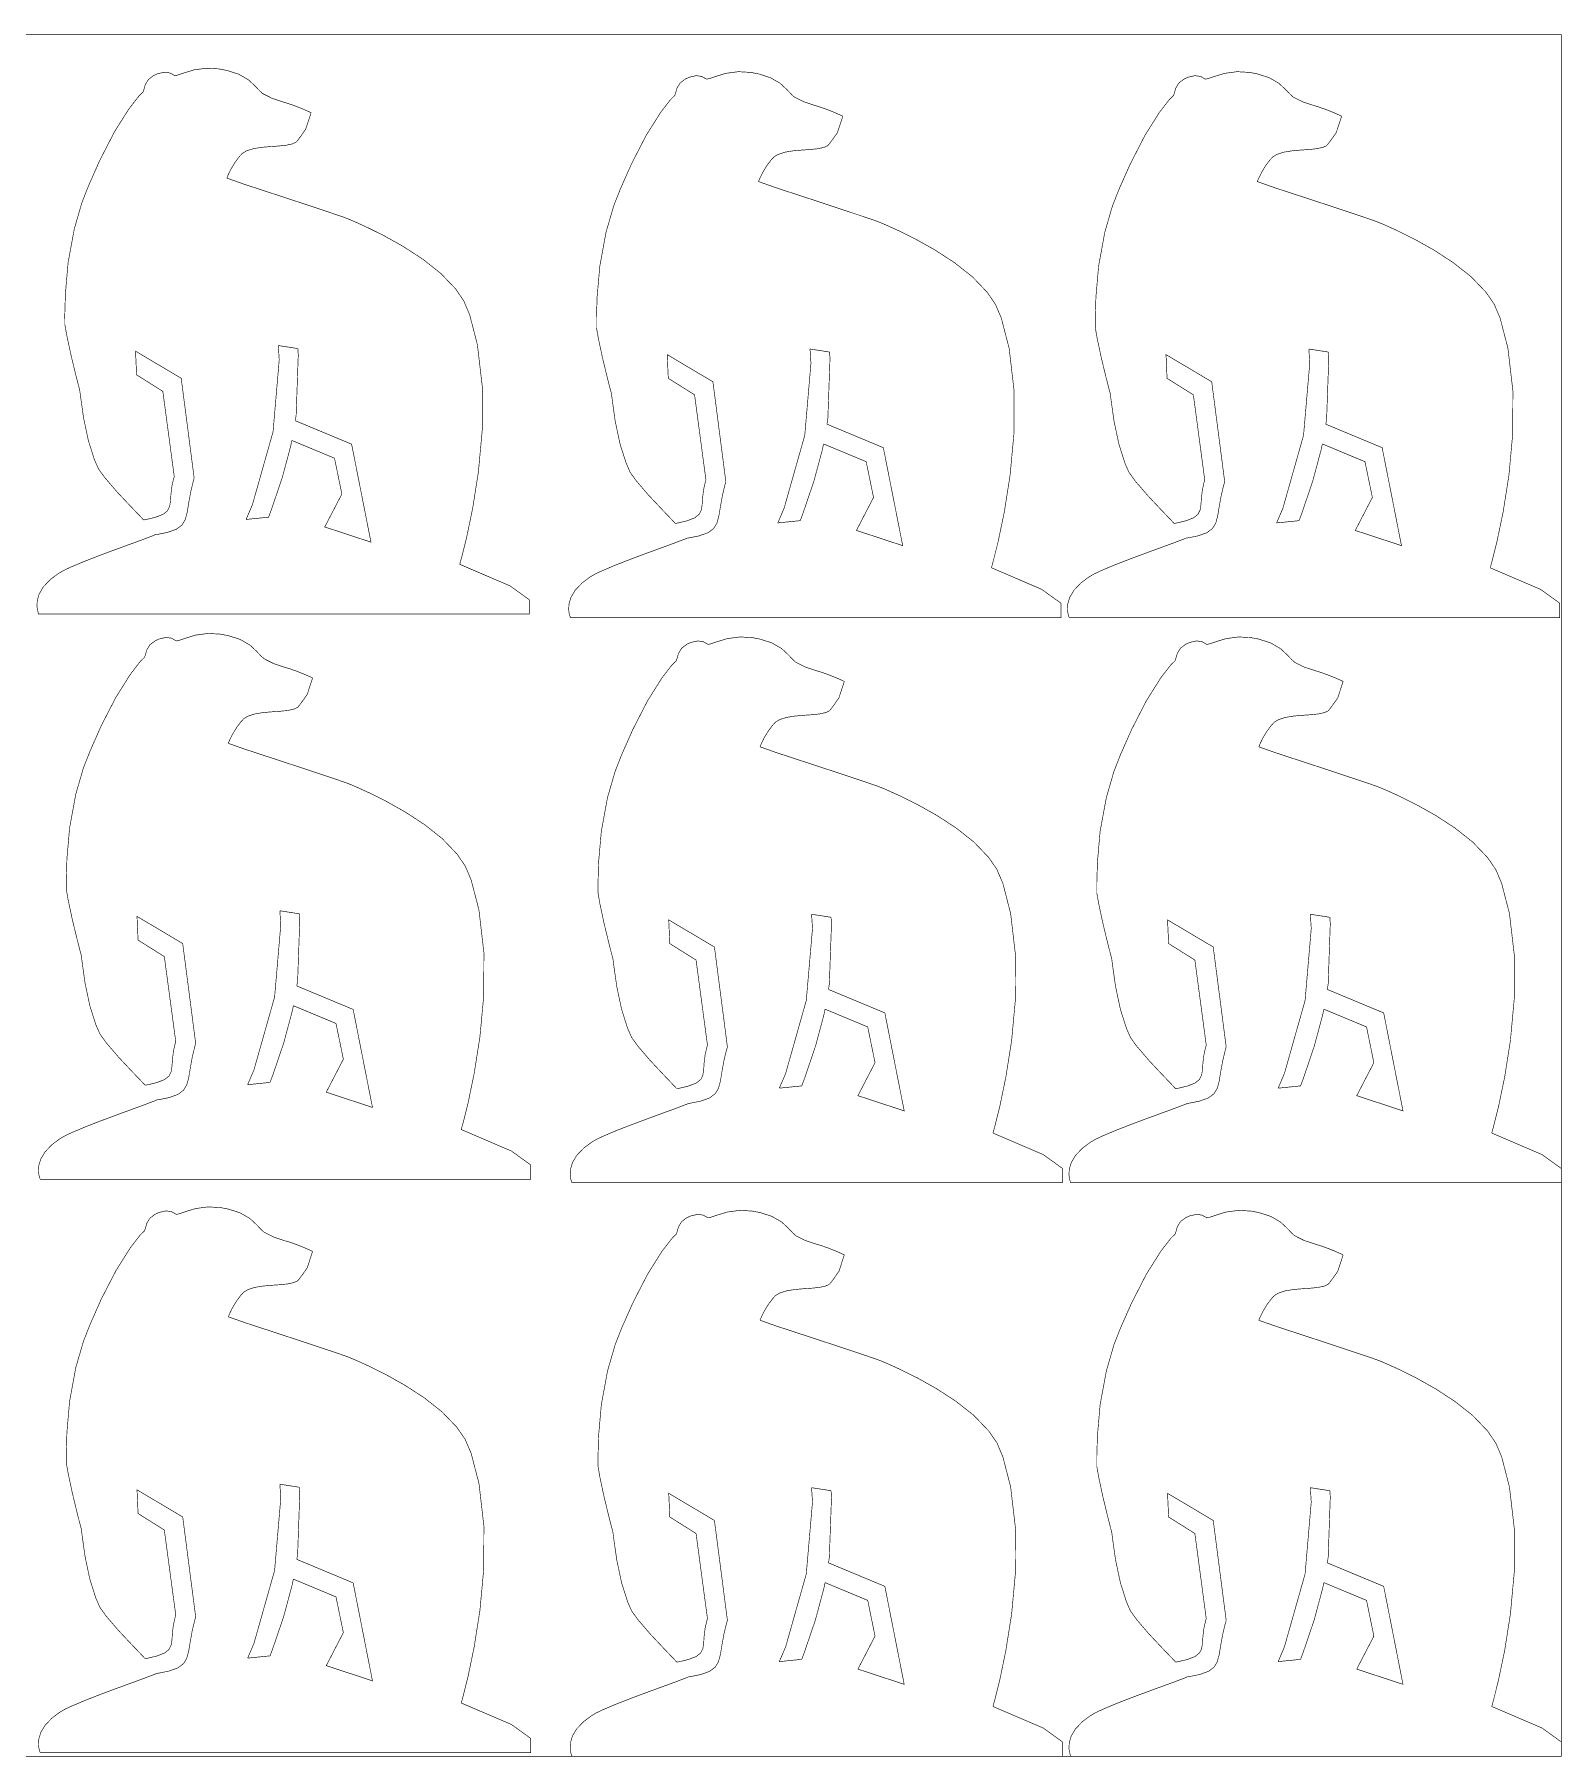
# Model space of a CAD drawing. Extents: x 0.3 to 22.2, y 0.2 to 6.4.
# Drawn here: x 16.7 to 22.19, y 0.25 to 6.44 of the extents above; entities that cross this region are included whole.
import ezdxf

# ---------------------------------------------------------------- set-up
doc = ezdxf.new("R2010")
doc.units = 0
doc.layers.get('0').update_dxf_attribs({"linetype": 'CONTINUOUS'})

msp = doc.modelspace()

# ---------------------------------------------------------------- linework, layer by layer
at = {"color": 5, "const_width": 0.00225}
msp.add_lwpolyline([(0.252442, 6.43881), (22.1917, 6.43881), (22.1917, 0.247071), (0.252442, 0.247071), (0.252442, 6.43881)], close=True, dxfattribs=at)
at = {"color": 6, "const_width": 0.00225}
for points in [[(17.3792, 6.31304), (17.3646, 6.31592), (17.3196, 6.31853), (17.2744, 6.3125), (17.2386, 6.30149), (17.2149, 6.29362), (17.2068, 6.29189)], [(17.1365, 6.29542), (17.1294, 6.29237), (17.1106, 6.2781), (17.099, 6.25939), (17.0943, 6.24257), (17.0911, 6.23286), (17.089, 6.23074)], [(17.2068, 6.29189), (17.2053, 6.29156), (17.1996, 6.29486), (17.1879, 6.30149), (17.1682, 6.30419), (17.1439, 6.29867), (17.1365, 6.29542)], [(17.5164, 6.23167), (17.5104, 6.23703), (17.494, 6.25435), (17.4699, 6.27681), (17.4347, 6.29704), (17.3933, 6.31033), (17.3792, 6.31304)], [(19.0489, 6.28288), (19.0418, 6.27983), (19.0229, 6.26557), (19.0114, 6.24685), (19.0067, 6.23004), (19.0035, 6.22038), (19.0012, 6.21826)], [(19.1192, 6.27935), (19.1175, 6.27903), (19.1119, 6.28239), (19.1003, 6.28896), (19.0804, 6.29167), (19.0563, 6.28614), (19.0489, 6.28288)], [(19.2915, 6.30057), (19.2769, 6.30339), (19.2319, 6.30599), (19.1868, 6.29997), (19.151, 6.28896), (19.1272, 6.28108), (19.1192, 6.27935)], [(19.4286, 6.21918), (19.4228, 6.2245), (19.4064, 6.24186), (19.3822, 6.26432), (19.3469, 6.28456), (19.3057, 6.29785), (19.2915, 6.30057)], [(20.8428, 6.28288), (20.8357, 6.27983), (20.8168, 6.26557), (20.8053, 6.24685), (20.8006, 6.23004), (20.7974, 6.22038), (20.7953, 6.21826)], [(20.9131, 6.27935), (20.9115, 6.27903), (20.9058, 6.28239), (20.8942, 6.28896), (20.8744, 6.29167), (20.8501, 6.28614), (20.8428, 6.28288)], [(21.0856, 6.30057), (21.0708, 6.30339), (21.0258, 6.30599), (20.9807, 6.29997), (20.9449, 6.28896), (20.9211, 6.28108), (20.9131, 6.27935)], [(21.2226, 6.21918), (21.2167, 6.22456), (21.2003, 6.24186), (21.1761, 6.26432), (21.141, 6.28456), (21.0996, 6.29785), (21.0856, 6.30057)], [(17.089, 6.23074), (17.0754, 6.21739), (17.04, 6.17182), (16.9879, 6.08903), (16.935, 5.98606), (16.8954, 5.89675), (16.8835, 5.86649)], [(17.604, 6.19428), (17.596, 6.19667), (17.5554, 6.21007), (17.5211, 6.22732), (17.5164, 6.23167)], [(17.6954, 6.15831), (17.6954, 6.15831), (17.6879, 6.16189), (17.6679, 6.17085), (17.6387, 6.18251), (17.6128, 6.19168), (17.604, 6.19428)], [(19.0012, 6.21826), (18.9876, 6.20492), (18.9524, 6.15929), (18.9003, 6.0765), (18.8474, 5.97353), (18.8078, 5.88422), (18.7958, 5.85394)], [(19.5164, 6.18181), (19.5083, 6.18419), (19.4678, 6.1976), (19.4335, 6.21485), (19.4286, 6.21918)], [(20.7953, 6.21826), (20.7817, 6.20492), (20.7462, 6.15929), (20.6943, 6.0765), (20.6414, 5.97353), (20.6017, 5.88422), (20.5897, 5.85394)], [(21.3103, 6.18181), (21.3024, 6.18419), (21.2617, 6.1976), (21.2274, 6.21485), (21.2226, 6.21918)], [(17.6761, 6.09928), (17.6954, 6.15831)], [(19.6078, 6.14583), (19.6078, 6.14583), (19.6003, 6.14942), (19.5801, 6.15836), (19.5511, 6.17003), (19.525, 6.17919), (19.5164, 6.18181)], [(19.5885, 6.08681), (19.6078, 6.14583)], [(21.4018, 6.14583), (21.4018, 6.14583), (21.3943, 6.14942), (21.3742, 6.15836), (21.345, 6.17003), (21.319, 6.17919), (21.3103, 6.18181)], [(21.3825, 6.08681), (21.4018, 6.14583)], [(17.6432, 6.05453), (17.645, 6.05632), (17.6513, 6.06451), (17.6624, 6.07954), (17.6719, 6.09332), (17.6761, 6.09928), (17.6761, 6.09928)], [(19.5556, 6.04204), (19.5574, 6.04383), (19.5636, 6.05203), (19.5746, 6.06706), (19.5843, 6.08083), (19.5885, 6.08681), (19.5885, 6.08681)], [(21.3494, 6.04204), (21.3513, 6.04383), (21.3576, 6.05203), (21.3686, 6.06706), (21.3782, 6.08083), (21.3825, 6.08681), (21.3825, 6.08681)], [(17.3921, 5.92333), (17.3931, 5.92535), (17.3971, 5.93474), (17.4068, 5.95469), (17.4221, 5.98019), (17.4382, 6.00151), (17.4442, 6.00797)], [(17.4442, 6.00797), (17.4479, 6.01204), (17.4628, 6.02089), (17.4876, 6.02903), (17.5168, 6.03381), (17.5476, 6.03651), (17.5781, 6.03857), (17.6056, 6.04135), (17.6281, 6.04622), (17.6403, 6.05165), (17.6432, 6.05453)], [(19.3565, 5.99544), (19.3603, 5.99951), (19.375, 6.0084), (19.4, 6.01654), (19.429, 6.02126), (19.46, 6.02399), (19.4903, 6.02604), (19.5179, 6.02886), (19.5404, 6.03375), (19.5526, 6.03917), (19.5556, 6.04204)], [(21.1506, 5.99544), (21.1543, 5.99951), (21.169, 6.0084), (21.1939, 6.01654), (21.2231, 6.02126), (21.2539, 6.02399), (21.2843, 6.02604), (21.3118, 6.02886), (21.3343, 6.03375), (21.3465, 6.03917), (21.3494, 6.04204)], [(19.3044, 5.91081), (19.3054, 5.91282), (19.3094, 5.92219), (19.319, 5.94217), (19.3343, 5.96767), (19.3504, 5.98899), (19.3565, 5.99544)], [(21.0983, 5.91081), (21.0993, 5.91282), (21.1033, 5.92219), (21.1131, 5.94217), (21.1283, 5.96767), (21.1444, 5.98899), (21.1506, 5.99544)], [(17.4549, 5.90115), (17.3921, 5.92333)], [(17.8222, 5.77886), (17.8137, 5.78217), (17.766, 5.7985), (17.6672, 5.83149), (17.554, 5.86871), (17.4796, 5.89307), (17.4549, 5.90115)], [(19.3671, 5.88867), (19.3044, 5.91081)], [(19.7346, 5.76639), (19.7261, 5.76969), (19.6783, 5.78603), (19.5794, 5.81896), (19.4662, 5.85622), (19.3918, 5.88058), (19.3671, 5.88867)], [(21.1611, 5.88867), (21.0983, 5.91081)], [(21.5285, 5.76639), (21.52, 5.76969), (21.4722, 5.78603), (21.3735, 5.81896), (21.2603, 5.85622), (21.1858, 5.88058), (21.1611, 5.88867)], [(16.8835, 5.86649), (16.8714, 5.83589), (16.8438, 5.74061), (16.8215, 5.61936), (16.8118, 5.50749), (16.8096, 5.43408), (16.8097, 5.40961)], [(18.7958, 5.85394), (18.7838, 5.82335), (18.7561, 5.72808), (18.7339, 5.60682), (18.724, 5.49496), (18.7219, 5.4216), (18.7219, 5.39714)], [(20.5897, 5.85394), (20.5776, 5.82335), (20.55, 5.72808), (20.5278, 5.60682), (20.5181, 5.49496), (20.5158, 5.4216), (20.516, 5.39714)], [(18.2512, 5.46582), (18.2446, 5.48167), (18.2149, 5.52518), (18.1615, 5.58078), (18.0972, 5.63157), (18.0279, 5.67665), (17.9599, 5.7149), (17.8987, 5.74533), (17.851, 5.76704), (17.8294, 5.7761), (17.8222, 5.77886)], [(20.1636, 5.45329), (20.1568, 5.46913), (20.1272, 5.51264), (20.0739, 5.56825), (20.0094, 5.61908), (19.9403, 5.66411), (19.8721, 5.70236), (19.8111, 5.73286), (19.7632, 5.75456), (19.7418, 5.76361), (19.7346, 5.76639)], [(21.9575, 5.45329), (21.9508, 5.46913), (21.9211, 5.51264), (21.8678, 5.56825), (21.8035, 5.61908), (21.7342, 5.66411), (21.6661, 5.70236), (21.6051, 5.73286), (21.5572, 5.75456), (21.5357, 5.76361), (21.5285, 5.76639)], [(18.23, 4.53413), (18.23, 4.53413), (18.2371, 4.55963), (18.2546, 4.62983), (18.2765, 4.73535), (18.2972, 4.86686), (18.3108, 5.01503), (18.3115, 5.17046), (18.2936, 5.32389), (18.2657, 5.43197), (18.2512, 5.46582)], [(20.1424, 4.5216), (20.1424, 4.5216), (20.1493, 4.5471), (20.1668, 4.61729), (20.1887, 4.72282), (20.2094, 4.85433), (20.2231, 5.0025), (20.2239, 5.15793), (20.206, 5.31136), (20.1779, 5.41943), (20.1636, 5.45329)], [(21.9363, 4.5216), (21.9363, 4.5216), (21.9433, 4.5471), (21.9608, 4.61729), (21.9828, 4.72282), (22.0035, 4.85433), (22.0171, 5.0025), (22.0178, 5.15793), (21.9999, 5.31136), (21.9719, 5.41943), (21.9575, 5.45329)], [(16.8097, 5.40961), (16.8097, 5.39725), (16.8163, 5.35997), (16.8314, 5.2889), (16.8483, 5.21847), (16.8581, 5.18033), (16.8607, 5.17063)], [(18.7219, 5.39714), (18.7219, 5.38476), (18.7285, 5.3475), (18.7436, 5.27642), (18.7607, 5.20594), (18.7704, 5.16786), (18.7731, 5.1581)], [(20.516, 5.39714), (20.516, 5.38476), (20.5225, 5.3475), (20.5376, 5.27642), (20.5547, 5.20594), (20.5644, 5.16786), (20.5669, 5.1581)], [(17.2033, 4.84956), (17.1622, 5.15625), (17.0678, 5.21556), (17.064, 5.30078), (17.2283, 5.20324), (17.275, 4.84358)], [(19.1156, 4.83703), (19.0746, 5.14378), (18.9801, 5.20307), (18.9763, 5.28831), (19.1406, 5.19069), (19.1872, 4.83106)], [(20.9096, 4.83703), (20.8686, 5.14378), (20.774, 5.20307), (20.7703, 5.28831), (20.9346, 5.19069), (20.9813, 4.83106)], [(16.8607, 5.17063), (16.8632, 5.16092), (16.8678, 5.12711), (16.8772, 5.06028), (16.8946, 4.97825), (16.9161, 4.91069), (16.9256, 4.88917)], [(18.7731, 5.1581), (18.7756, 5.14839), (18.78, 5.11458), (18.7894, 5.04775), (18.8069, 4.96576), (18.8285, 4.89822), (18.8379, 4.87668)], [(20.5669, 5.1581), (20.5696, 5.14839), (20.574, 5.11458), (20.5835, 5.04775), (20.601, 4.96576), (20.6224, 4.89822), (20.6318, 4.87668)], [(16.9256, 4.88917), (16.9306, 4.87765), (16.9532, 4.84636), (16.9971, 4.79503), (17.0472, 4.74186), (17.0818, 4.70583), (17.0931, 4.69358)], [(17.0931, 4.69358), (17.1036, 4.69553), (17.1354, 4.70313), (17.1629, 4.71382), (17.1789, 4.72661), (17.1867, 4.74224), (17.1897, 4.76156), (17.1913, 4.78532), (17.1947, 4.8144), (17.2006, 4.84099), (17.2033, 4.84956)], [(17.275, 4.84358), (17.2713, 4.83138), (17.2624, 4.79394), (17.2551, 4.75336), (17.2497, 4.72076), (17.2429, 4.6951), (17.231, 4.67529), (17.2108, 4.66026), (17.1789, 4.64893), (17.1437, 4.64182), (17.1319, 4.64014)], [(18.8379, 4.87668), (18.8429, 4.86518), (18.8654, 4.83388), (18.9094, 4.78256), (18.9596, 4.72939), (18.994, 4.69331), (19.0054, 4.68104)], [(19.0054, 4.68104), (19.016, 4.683), (19.0476, 4.6906), (19.0751, 4.70128), (19.0912, 4.71408), (19.099, 4.72971), (19.1019, 4.74903), (19.1035, 4.77279), (19.1069, 4.80186), (19.1129, 4.82844), (19.1156, 4.83703)], [(19.1872, 4.83106), (19.1836, 4.81885), (19.1747, 4.78142), (19.1675, 4.74083), (19.1621, 4.70822), (19.1551, 4.68257), (19.1433, 4.66282), (19.1231, 4.64779), (19.0912, 4.63644), (19.056, 4.62935), (19.0442, 4.62765)], [(20.6318, 4.87668), (20.6369, 4.86518), (20.6594, 4.83388), (20.7035, 4.78256), (20.7535, 4.72939), (20.7881, 4.69331), (20.7993, 4.68104)], [(20.7993, 4.68104), (20.81, 4.683), (20.8417, 4.6906), (20.8692, 4.70128), (20.8851, 4.71408), (20.8929, 4.72971), (20.896, 4.74903), (20.8975, 4.77279), (20.901, 4.80186), (20.9068, 4.82844), (20.9096, 4.83703)], [(20.9813, 4.83106), (20.9776, 4.81885), (20.9688, 4.78142), (20.9614, 4.74083), (20.9561, 4.70822), (20.9492, 4.68257), (20.9372, 4.66282), (20.9171, 4.64779), (20.8851, 4.63644), (20.85, 4.62935), (20.8382, 4.62765)], [(17.1319, 4.64014), (17.1314, 4.63872), (17.1197, 4.63439), (17.0882, 4.6224), (17.0426, 4.60574), (16.9886, 4.58599), (16.9315, 4.56467), (16.8768, 4.54335), (16.8301, 4.5236), (16.8046, 4.51161), (16.7967, 4.50689)], [(19.0442, 4.62765), (19.0438, 4.62625), (19.0319, 4.6219), (19.0004, 4.60986), (18.9549, 4.59321), (18.9008, 4.57346), (18.8438, 4.55214), (18.7892, 4.53082), (18.7424, 4.51107), (18.7169, 4.49908), (18.7089, 4.49436)], [(20.8382, 4.62765), (20.8378, 4.62625), (20.826, 4.6219), (20.7944, 4.60986), (20.7489, 4.59321), (20.6949, 4.57346), (20.6378, 4.55214), (20.5831, 4.53082), (20.5364, 4.51107), (20.511, 4.49908), (20.5029, 4.49436)], [(16.716, 4.35508), (18.48, 4.35508), (18.48, 4.40674), (18.4111, 4.45649), (18.23, 4.53413)], [(18.6283, 4.34261), (20.3924, 4.34261), (20.3924, 4.39421), (20.3233, 4.44401), (20.1424, 4.5216)], [(20.4224, 4.34261), (22.1863, 4.34261), (22.1863, 4.39421), (22.1174, 4.44401), (21.9363, 4.5216)], [(16.7967, 4.50689), (16.7865, 4.50103), (16.7582, 4.47999), (16.7326, 4.45324), (16.7176, 4.42768), (16.7107, 4.4044), (16.7094, 4.38444), (16.7115, 4.36887), (16.7144, 4.35872), (16.716, 4.35508), (16.716, 4.35508)], [(18.7089, 4.49436), (18.6989, 4.4885), (18.6706, 4.46744), (18.645, 4.44069), (18.63, 4.41515), (18.6231, 4.39187), (18.6218, 4.3719), (18.6238, 4.35633), (18.6268, 4.34625), (18.6283, 4.34261), (18.6283, 4.34261)], [(20.5029, 4.49436), (20.4928, 4.4885), (20.4644, 4.46744), (20.439, 4.44069), (20.4239, 4.41515), (20.4169, 4.39187), (20.4157, 4.3719), (20.4178, 4.35633), (20.4207, 4.34625), (20.4224, 4.34261), (20.4224, 4.34261)], [(17.3847, 4.28006), (17.37, 4.28288), (17.325, 4.28549), (17.2799, 4.27946), (17.244, 4.26844), (17.2203, 4.26058), (17.2122, 4.25885)], [(17.5218, 4.19862), (17.5158, 4.204), (17.4994, 4.22131), (17.4753, 4.24376), (17.4401, 4.26406), (17.3987, 4.27735), (17.3847, 4.28006)], [(19.2971, 4.26753), (19.2824, 4.27035), (19.2374, 4.27294), (19.1922, 4.26693), (19.1564, 4.25592), (19.1326, 4.24804), (19.1246, 4.24631)], [(21.091, 4.26753), (21.0764, 4.27035), (21.0313, 4.27294), (20.9861, 4.26693), (20.9503, 4.25592), (20.9265, 4.24804), (20.9185, 4.24631)], [(17.1419, 4.26237), (17.1349, 4.25933), (17.116, 4.24507), (17.1044, 4.22635), (17.0999, 4.20953), (17.0965, 4.19987), (17.0944, 4.19775)], [(17.2122, 4.25885), (17.2107, 4.25851), (17.205, 4.26188), (17.1933, 4.26844), (17.1736, 4.27115), (17.1493, 4.26563), (17.1419, 4.26237)], [(19.0543, 4.24983), (19.0472, 4.24681), (19.0283, 4.23258), (19.0168, 4.21386), (19.0121, 4.19706), (19.0089, 4.18733), (19.0067, 4.18522)], [(19.1246, 4.24631), (19.1231, 4.24599), (19.1174, 4.24935), (19.1057, 4.25592), (19.0858, 4.25863), (19.0617, 4.2531), (19.0543, 4.24983)], [(19.434, 4.18614), (19.4282, 4.19151), (19.4118, 4.20882), (19.3876, 4.23128), (19.3525, 4.25151), (19.3111, 4.26481), (19.2971, 4.26753)], [(20.8482, 4.24983), (20.8412, 4.24681), (20.8224, 4.23258), (20.8108, 4.21386), (20.8061, 4.19706), (20.8028, 4.18739), (20.8007, 4.18522)], [(20.9185, 4.24631), (20.9169, 4.24599), (20.9112, 4.24935), (20.8996, 4.25592), (20.8799, 4.25863), (20.8557, 4.2531), (20.8482, 4.24983)], [(21.2281, 4.18614), (21.2221, 4.19151), (21.2057, 4.20882), (21.1815, 4.23128), (21.1464, 4.25151), (21.105, 4.26481), (21.091, 4.26753)], [(17.0944, 4.19775), (17.0808, 4.1844), (17.0456, 4.13878), (16.9935, 4.05599), (16.9404, 3.95301), (16.901, 3.86372), (16.889, 3.83344)], [(17.6094, 4.16124), (17.6014, 4.16363), (17.5608, 4.17703), (17.5265, 4.19433), (17.5218, 4.19862)], [(17.7008, 4.12528), (17.7008, 4.12528), (17.6935, 4.12885), (17.6733, 4.13781), (17.6442, 4.14953), (17.6182, 4.15864), (17.6094, 4.16124)], [(19.0067, 4.18522), (18.9932, 4.17188), (18.9578, 4.12631), (18.9057, 4.04351), (18.8528, 3.94054), (18.8132, 3.85124), (18.8012, 3.82096)], [(19.5218, 4.14876), (19.5138, 4.15115), (19.4732, 4.16456), (19.4389, 4.18181), (19.434, 4.18614)], [(20.8007, 4.18522), (20.7871, 4.17188), (20.7518, 4.12631), (20.6997, 4.04351), (20.6468, 3.94054), (20.6072, 3.85124), (20.5953, 3.82096)], [(21.3157, 4.14876), (21.3078, 4.15115), (21.2671, 4.16456), (21.2328, 4.18181), (21.2281, 4.18614)], [(17.6815, 4.06625), (17.7008, 4.12528)], [(19.6132, 4.11279), (19.6132, 4.11279), (19.6057, 4.11638), (19.5857, 4.12532), (19.5565, 4.13699), (19.5306, 4.14615), (19.5218, 4.14876)], [(19.5939, 4.05376), (19.6132, 4.11279)], [(21.4072, 4.11279), (21.4072, 4.11279), (21.3997, 4.11638), (21.3796, 4.12532), (21.3504, 4.13699), (21.3244, 4.14615), (21.3157, 4.14876)], [(21.3879, 4.05376), (21.4072, 4.11279)], [(17.6487, 4.02154), (17.6504, 4.02333), (17.6568, 4.03153), (17.6678, 4.04656), (17.6774, 4.06028), (17.6815, 4.06625), (17.6815, 4.06625)], [(19.561, 4.009), (19.5628, 4.01079), (19.5692, 4.01899), (19.5801, 4.03401), (19.5897, 4.04779), (19.5939, 4.05376), (19.5939, 4.05376)], [(21.355, 4.009), (21.3567, 4.01079), (21.3631, 4.01899), (21.374, 4.03401), (21.3838, 4.04779), (21.3879, 4.05376), (21.3879, 4.05376)], [(17.3975, 3.89031), (17.3986, 3.89231), (17.4025, 3.90169), (17.4122, 3.92165), (17.4275, 3.94715), (17.4436, 3.96847), (17.4497, 3.97493)], [(17.4497, 3.97493), (17.4533, 3.979), (17.4682, 3.98785), (17.4931, 3.99599), (17.5222, 4.00076), (17.5531, 4.00347), (17.5835, 4.00553), (17.6111, 4.00836), (17.6336, 4.01324), (17.6457, 4.01867), (17.6487, 4.02154)], [(19.3619, 3.9624), (19.3657, 3.96647), (19.3804, 3.97537), (19.4054, 3.98351), (19.4346, 3.98822), (19.4654, 3.99094), (19.4958, 3.993), (19.5233, 3.99582), (19.5458, 4.00071), (19.5581, 4.00613), (19.561, 4.009)], [(21.156, 3.9624), (21.1597, 3.96647), (21.1744, 3.97537), (21.1994, 3.98351), (21.2285, 3.98822), (21.2593, 3.99094), (21.2897, 3.993), (21.3174, 3.99582), (21.3399, 4.00071), (21.3519, 4.00613), (21.355, 4.009)], [(19.3099, 3.87782), (19.3108, 3.87983), (19.3149, 3.88921), (19.3244, 3.90918), (19.3399, 3.93463), (19.356, 3.95594), (19.3619, 3.9624)], [(21.1037, 3.87782), (21.1049, 3.87983), (21.1087, 3.88921), (21.1185, 3.90918), (21.1338, 3.93463), (21.1499, 3.95594), (21.156, 3.9624)], [(17.4603, 3.86811), (17.3975, 3.89031)], [(17.8278, 3.74588), (17.8192, 3.74918), (17.7714, 3.76551), (17.6726, 3.79844), (17.5594, 3.83572), (17.485, 3.86003), (17.4603, 3.86811)], [(19.3725, 3.85563), (19.3099, 3.87782)], [(19.7401, 3.73335), (19.7315, 3.73665), (19.6837, 3.75299), (19.5849, 3.78592), (19.4717, 3.82319), (19.3974, 3.84754), (19.3725, 3.85563)], [(21.1665, 3.85563), (21.1037, 3.87782)], [(21.534, 3.73335), (21.5256, 3.73665), (21.4776, 3.75299), (21.3789, 3.78592), (21.2657, 3.82319), (21.1913, 3.84754), (21.1665, 3.85563)], [(16.889, 3.83344), (16.8769, 3.80285), (16.8492, 3.70757), (16.8269, 3.58632), (16.8172, 3.47444), (16.8151, 3.4011), (16.8151, 3.37663)], [(18.8012, 3.82096), (18.7892, 3.79036), (18.7615, 3.6951), (18.7393, 3.57383), (18.7294, 3.46192), (18.7274, 3.38857), (18.7275, 3.3641)], [(20.5953, 3.82096), (20.5832, 3.79036), (20.5556, 3.6951), (20.5332, 3.57383), (20.5235, 3.46192), (20.5214, 3.38857), (20.5214, 3.3641)], [(18.2567, 3.43278), (18.25, 3.44862), (18.2203, 3.49214), (18.1669, 3.54775), (18.1026, 3.59858), (18.0335, 3.64361), (17.9653, 3.68186), (17.9043, 3.71235), (17.8564, 3.73406), (17.835, 3.74311), (17.8278, 3.74588)], [(20.169, 3.42031), (20.1624, 3.43614), (20.1326, 3.47965), (20.0793, 3.53526), (20.015, 3.58604), (19.9457, 3.63113), (19.8776, 3.66938), (19.8165, 3.69982), (19.7687, 3.72151), (19.7472, 3.73058), (19.7401, 3.73335)], [(21.9631, 3.42031), (21.9562, 3.43614), (21.9265, 3.47965), (21.8732, 3.53526), (21.8089, 3.58604), (21.7397, 3.63113), (21.6715, 3.66938), (21.6106, 3.69982), (21.5626, 3.72151), (21.5412, 3.73058), (21.534, 3.73335)], [(18.2354, 2.50108), (18.2354, 2.50108), (18.2425, 2.52658), (18.26, 2.59679), (18.2819, 2.70231), (18.3026, 2.83382), (18.3163, 2.98199), (18.3169, 3.13743), (18.2992, 3.29085), (18.2711, 3.39893), (18.2567, 3.43278)], [(20.1478, 2.48856), (20.1478, 2.48856), (20.1549, 2.51406), (20.1724, 2.58425), (20.1942, 2.68978), (20.215, 2.82129), (20.2286, 2.96946), (20.2293, 3.12494), (20.2114, 3.27832), (20.1835, 3.38644), (20.169, 3.42031)], [(21.9417, 2.48856), (21.9417, 2.48856), (21.9488, 2.51406), (21.9662, 2.58425), (21.9882, 2.68978), (22.0089, 2.82129), (22.0225, 2.96946), (22.0233, 3.12494), (22.0054, 3.27832), (21.9774, 3.38644), (21.9631, 3.42031)], [(16.8151, 3.37663), (16.8151, 3.36426), (16.8217, 3.32699), (16.8368, 3.25592), (16.8539, 3.18544), (16.8636, 3.14735), (16.8661, 3.13758)], [(18.7275, 3.3641), (18.7275, 3.35172), (18.7339, 3.31446), (18.749, 3.24337), (18.7661, 3.1729), (18.7758, 3.13482), (18.7785, 3.12506)], [(20.5214, 3.3641), (20.5214, 3.35172), (20.5279, 3.31446), (20.5431, 3.24337), (20.5601, 3.1729), (20.5699, 3.13482), (20.5724, 3.12506)], [(17.2088, 2.81651), (17.1676, 3.12321), (17.0732, 3.18257), (17.0694, 3.26779), (17.2337, 3.17019), (17.2804, 2.81054)], [(19.1211, 2.80404), (19.08, 3.11074), (18.9856, 3.17003), (18.9817, 3.25526), (19.1461, 3.15771), (19.1928, 2.79801)], [(20.915, 2.80404), (20.874, 3.11074), (20.7796, 3.17003), (20.7757, 3.25526), (20.94, 3.15771), (20.9867, 2.79801)], [(16.8661, 3.13758), (16.8688, 3.12788), (16.8732, 3.09407), (16.8826, 3.02724), (16.9, 2.94521), (16.9215, 2.87771), (16.9311, 2.85618)], [(18.7785, 3.12506), (18.781, 3.11535), (18.7854, 3.08154), (18.795, 3.01471), (18.8124, 2.93272), (18.8339, 2.86518), (18.8433, 2.84364)], [(20.5724, 3.12506), (20.575, 3.11535), (20.5794, 3.08154), (20.5889, 3.01471), (20.6064, 2.93272), (20.6279, 2.86518), (20.6374, 2.84364)], [(16.9311, 2.85618), (16.9361, 2.84467), (16.9586, 2.81338), (17.0026, 2.76199), (17.0526, 2.70882), (17.0872, 2.67279), (17.0985, 2.66054)], [(17.0985, 2.66054), (17.1092, 2.66249), (17.1408, 2.67008), (17.1683, 2.68078), (17.1843, 2.69358), (17.1921, 2.70921), (17.1951, 2.72851), (17.1967, 2.75228), (17.2001, 2.78136), (17.206, 2.80794), (17.2088, 2.81651)], [(17.2804, 2.81054), (17.2768, 2.79833), (17.2679, 2.7609), (17.2606, 2.72032), (17.2553, 2.68772), (17.2483, 2.66206), (17.2364, 2.64231), (17.2162, 2.62728), (17.1843, 2.61594), (17.1492, 2.60883), (17.1374, 2.60715)], [(18.8433, 2.84364), (18.8483, 2.83214), (18.871, 2.80083), (18.915, 2.74951), (18.965, 2.69635), (18.9994, 2.66032), (19.0108, 2.64806)], [(19.0108, 2.64806), (19.0214, 2.65001), (19.0531, 2.65761), (19.0806, 2.66829), (19.0967, 2.6811), (19.1044, 2.69672), (19.1074, 2.71604), (19.1089, 2.73981), (19.1124, 2.76887), (19.1183, 2.79546), (19.1211, 2.80404)], [(19.1928, 2.79801), (19.189, 2.78581), (19.1801, 2.74837), (19.1729, 2.70779), (19.1675, 2.67524), (19.1607, 2.64958), (19.1487, 2.62978), (19.1286, 2.61475), (19.0967, 2.6034), (19.0615, 2.59631), (19.0496, 2.59463)], [(20.6374, 2.84364), (20.6424, 2.83214), (20.6649, 2.80083), (20.7089, 2.74951), (20.7589, 2.69635), (20.7935, 2.66032), (20.8049, 2.64806)], [(20.8049, 2.64806), (20.8154, 2.65001), (20.8471, 2.65761), (20.8746, 2.66829), (20.8906, 2.6811), (20.8983, 2.69672), (20.9014, 2.71604), (20.9029, 2.73981), (20.9064, 2.76887), (20.9122, 2.79546), (20.915, 2.80404)], [(20.9867, 2.79801), (20.9831, 2.78581), (20.9742, 2.74837), (20.9668, 2.70779), (20.9615, 2.67524), (20.9546, 2.64958), (20.9428, 2.62978), (20.9225, 2.61475), (20.8907, 2.6034), (20.8554, 2.59631), (20.8436, 2.59463)], [(17.1374, 2.60715), (17.1369, 2.60574), (17.1251, 2.6014), (17.0936, 2.58936), (17.0481, 2.57269), (16.994, 2.55296), (16.9369, 2.53162), (16.8824, 2.51031), (16.8356, 2.49056), (16.8101, 2.47857), (16.8021, 2.47385)], [(19.0496, 2.59463), (19.0492, 2.59321), (19.0375, 2.58886), (19.006, 2.57682), (18.9604, 2.56017), (18.9064, 2.54042), (18.8493, 2.5191), (18.7946, 2.49783), (18.7478, 2.47803), (18.7224, 2.4661), (18.7143, 2.46137)], [(20.8436, 2.59463), (20.8432, 2.59321), (20.8314, 2.58886), (20.7999, 2.57682), (20.7543, 2.56017), (20.7003, 2.54042), (20.6432, 2.5191), (20.5886, 2.49783), (20.5418, 2.47803), (20.5164, 2.4661), (20.5083, 2.46137)], [(16.7215, 2.32206), (18.4854, 2.32206), (18.4854, 2.37369), (18.4165, 2.4235), (18.2354, 2.50108)], [(18.6339, 2.30957), (20.3978, 2.30957), (20.3978, 2.36122), (20.3289, 2.41097), (20.1478, 2.48856)], [(20.4278, 2.30957), (22.1917, 2.30957), (22.1917, 2.36122), (22.1228, 2.41097), (21.9417, 2.48856)], [(16.8021, 2.47385), (16.7919, 2.46799), (16.7636, 2.44694), (16.7381, 2.42019), (16.7231, 2.39464), (16.7161, 2.37136), (16.7149, 2.3514), (16.7169, 2.33583), (16.72, 2.32568), (16.7215, 2.32206), (16.7215, 2.32206)], [(18.7143, 2.46137), (18.7043, 2.45551), (18.676, 2.43446), (18.6504, 2.40771), (18.6354, 2.38217), (18.6285, 2.35889), (18.6272, 2.33892), (18.6293, 2.32335), (18.6322, 2.31321), (18.6339, 2.30957), (18.6339, 2.30957)], [(20.5083, 2.46137), (20.4983, 2.45551), (20.47, 2.43446), (20.4444, 2.40771), (20.4293, 2.38217), (20.4224, 2.35889), (20.4211, 2.33892), (20.4232, 2.32335), (20.4262, 2.31321), (20.4278, 2.30957), (20.4278, 2.30957)], [(17.1419, 2.19988), (17.1349, 2.19683), (17.116, 2.18257), (17.1044, 2.16385), (17.0999, 2.14703), (17.0965, 2.13738), (17.0944, 2.13525)], [(17.2122, 2.19635), (17.2107, 2.19601), (17.205, 2.19937), (17.1933, 2.20594), (17.1736, 2.20865), (17.1493, 2.20313), (17.1419, 2.19988)], [(17.3847, 2.21756), (17.37, 2.22038), (17.325, 2.22299), (17.2799, 2.21696), (17.244, 2.20594), (17.2203, 2.19808), (17.2122, 2.19635)], [(17.5218, 2.13612), (17.5158, 2.1415), (17.4994, 2.15881), (17.4753, 2.18126), (17.4401, 2.20156), (17.3987, 2.21485), (17.3847, 2.21756)], [(19.0543, 2.18733), (19.0472, 2.18431), (19.0283, 2.17008), (19.0168, 2.15136), (19.0121, 2.13456), (19.0089, 2.12483), (19.0067, 2.12272)], [(19.1246, 2.18381), (19.1231, 2.18349), (19.1174, 2.18685), (19.1057, 2.19342), (19.0858, 2.19613), (19.0617, 2.1906), (19.0543, 2.18733)], [(19.2971, 2.20503), (19.2824, 2.20785), (19.2374, 2.21044), (19.1922, 2.20443), (19.1564, 2.19342), (19.1326, 2.18554), (19.1246, 2.18381)], [(19.434, 2.12364), (19.4282, 2.12901), (19.4118, 2.14632), (19.3876, 2.16878), (19.3525, 2.18901), (19.3111, 2.20231), (19.2971, 2.20503)], [(20.8482, 2.18733), (20.8412, 2.18431), (20.8224, 2.17008), (20.8108, 2.15136), (20.8061, 2.13456), (20.8028, 2.12489), (20.8007, 2.12272)], [(20.9185, 2.18381), (20.9169, 2.18349), (20.9112, 2.18685), (20.8996, 2.19342), (20.8799, 2.19613), (20.8557, 2.1906), (20.8482, 2.18733)], [(21.091, 2.20503), (21.0764, 2.20785), (21.0313, 2.21044), (20.9861, 2.20443), (20.9503, 2.19342), (20.9265, 2.18554), (20.9185, 2.18381)], [(21.2281, 2.12364), (21.2221, 2.12901), (21.2057, 2.14632), (21.1815, 2.16878), (21.1464, 2.18901), (21.105, 2.20231), (21.091, 2.20503)], [(17.0944, 2.13525), (17.0808, 2.1219), (17.0456, 2.07628), (16.9935, 1.99349), (16.9404, 1.89051), (16.901, 1.80122), (16.889, 1.77094)], [(17.6094, 2.09874), (17.6014, 2.10113), (17.5608, 2.11453), (17.5265, 2.13183), (17.5218, 2.13612)], [(19.0067, 2.12272), (18.9932, 2.10938), (18.9578, 2.06381), (18.9057, 1.98101), (18.8528, 1.87804), (18.8132, 1.78874), (18.8012, 1.75846)], [(19.5218, 2.08626), (19.5138, 2.08865), (19.4732, 2.10206), (19.4389, 2.11931), (19.434, 2.12364)], [(20.8007, 2.12272), (20.7871, 2.10938), (20.7518, 2.06381), (20.6997, 1.98101), (20.6468, 1.87804), (20.6072, 1.78874), (20.5953, 1.75846)], [(21.3157, 2.08626), (21.3078, 2.08865), (21.2671, 2.10206), (21.2328, 2.11931), (21.2281, 2.12364)], [(17.7008, 2.06278), (17.7008, 2.06278), (17.6935, 2.06635), (17.6733, 2.07531), (17.6442, 2.08703), (17.6182, 2.09614), (17.6094, 2.09874)], [(17.6815, 2.00375), (17.7008, 2.06278)], [(19.6132, 2.05029), (19.6132, 2.05029), (19.6057, 2.05387), (19.5857, 2.06282), (19.5565, 2.07449), (19.5306, 2.08365), (19.5218, 2.08626)], [(19.5939, 1.99126), (19.6132, 2.05029)], [(21.4072, 2.05029), (21.4072, 2.05029), (21.3997, 2.05387), (21.3796, 2.06282), (21.3504, 2.07449), (21.3244, 2.08365), (21.3157, 2.08626)], [(21.3879, 1.99126), (21.4072, 2.05029)], [(17.6487, 1.95904), (17.6504, 1.96083), (17.6568, 1.96903), (17.6678, 1.98406), (17.6774, 1.99778), (17.6815, 2.00375), (17.6815, 2.00375)], [(19.561, 1.9465), (19.5628, 1.94829), (19.5692, 1.95649), (19.5801, 1.97151), (19.5897, 1.98529), (19.5939, 1.99126), (19.5939, 1.99126)], [(21.355, 1.9465), (21.3567, 1.94829), (21.3631, 1.95649), (21.374, 1.97151), (21.3838, 1.98529), (21.3879, 1.99126), (21.3879, 1.99126)], [(17.4497, 1.91243), (17.4533, 1.9165), (17.4682, 1.92535), (17.4931, 1.93349), (17.5222, 1.93826), (17.5531, 1.94097), (17.5835, 1.94303), (17.6111, 1.94586), (17.6336, 1.95074), (17.6457, 1.95617), (17.6487, 1.95904)], [(19.3619, 1.8999), (19.3657, 1.90397), (19.3804, 1.91288), (19.4054, 1.92101), (19.4346, 1.92572), (19.4654, 1.92844), (19.4958, 1.9305), (19.5233, 1.93332), (19.5458, 1.93821), (19.5581, 1.94362), (19.561, 1.9465)], [(21.156, 1.8999), (21.1597, 1.90397), (21.1744, 1.91288), (21.1994, 1.92101), (21.2285, 1.92572), (21.2593, 1.92844), (21.2897, 1.9305), (21.3174, 1.93332), (21.3399, 1.93821), (21.3519, 1.94362), (21.355, 1.9465)], [(17.3975, 1.82781), (17.3986, 1.82981), (17.4025, 1.83919), (17.4122, 1.85915), (17.4275, 1.88465), (17.4436, 1.90597), (17.4497, 1.91243)], [(19.3099, 1.81532), (19.3108, 1.81733), (19.3149, 1.82671), (19.3244, 1.84668), (19.3399, 1.87213), (19.356, 1.89344), (19.3619, 1.8999)], [(21.1037, 1.81532), (21.1049, 1.81733), (21.1087, 1.82671), (21.1185, 1.84668), (21.1338, 1.87213), (21.1499, 1.89344), (21.156, 1.8999)], [(17.4603, 1.80561), (17.3975, 1.82781)], [(17.8278, 1.68338), (17.8192, 1.68668), (17.7714, 1.70301), (17.6726, 1.73594), (17.5594, 1.77322), (17.485, 1.79753), (17.4603, 1.80561)], [(19.3725, 1.79312), (19.3099, 1.81532)], [(21.1665, 1.79312), (21.1037, 1.81532)], [(16.889, 1.77094), (16.8769, 1.74035), (16.8492, 1.64507), (16.8269, 1.52382), (16.8172, 1.41194), (16.8151, 1.3386), (16.8151, 1.31413)], [(18.8012, 1.75846), (18.7892, 1.72786), (18.7615, 1.6326), (18.7393, 1.51133), (18.7294, 1.39942), (18.7274, 1.32606), (18.7275, 1.30159)], [(19.7401, 1.67085), (19.7315, 1.67415), (19.6837, 1.69049), (19.5849, 1.72342), (19.4717, 1.76069), (19.3974, 1.78504), (19.3725, 1.79312)], [(20.5953, 1.75846), (20.5832, 1.72786), (20.5556, 1.6326), (20.5332, 1.51133), (20.5235, 1.39942), (20.5214, 1.32606), (20.5214, 1.30159)], [(21.534, 1.67085), (21.5256, 1.67415), (21.4776, 1.69049), (21.3789, 1.72342), (21.2657, 1.76069), (21.1913, 1.78504), (21.1665, 1.79312)], [(18.2567, 1.37028), (18.25, 1.38612), (18.2203, 1.42964), (18.1669, 1.48525), (18.1026, 1.53608), (18.0335, 1.58111), (17.9653, 1.61936), (17.9043, 1.64985), (17.8564, 1.67156), (17.835, 1.68061), (17.8278, 1.68338)], [(20.169, 1.3578), (20.1624, 1.37364), (20.1326, 1.41715), (20.0793, 1.47276), (20.015, 1.52354), (19.9457, 1.56863), (19.8776, 1.60688), (19.8165, 1.63732), (19.7687, 1.65901), (19.7472, 1.66808), (19.7401, 1.67085)], [(21.9631, 1.3578), (21.9562, 1.37364), (21.9265, 1.41715), (21.8732, 1.47276), (21.8089, 1.52354), (21.7397, 1.56863), (21.6715, 1.60688), (21.6106, 1.63732), (21.5626, 1.65901), (21.5412, 1.66808), (21.534, 1.67085)], [(18.2354, 0.438585), (18.2354, 0.438585), (18.2425, 0.464085), (18.26, 0.534289), (18.2819, 0.639811), (18.3026, 0.771322), (18.3163, 0.919488), (18.3169, 1.07492), (18.2992, 1.22835), (18.2711, 1.33643), (18.2567, 1.37028)], [(16.8151, 1.31413), (16.8151, 1.30176), (16.8217, 1.26449), (16.8368, 1.19341), (16.8539, 1.12294), (16.8636, 1.08485), (16.8661, 1.07509)], [(18.7275, 1.30159), (18.7275, 1.28923), (18.7339, 1.25195), (18.749, 1.18088), (18.7661, 1.11041), (18.7758, 1.07232), (18.7785, 1.06255)], [(20.1478, 0.426053), (20.1478, 0.426053), (20.1549, 0.451551), (20.1724, 0.521756), (20.1942, 0.627279), (20.215, 0.758789), (20.2286, 0.906956), (20.2293, 1.06245), (20.2114, 1.21582), (20.1835, 1.32395), (20.169, 1.3578)], [(20.5214, 1.30159), (20.5214, 1.28923), (20.5279, 1.25195), (20.5431, 1.18088), (20.5601, 1.11041), (20.5699, 1.07232), (20.5724, 1.06255)], [(21.9417, 0.426053), (21.9417, 0.426053), (21.9488, 0.451551), (21.9662, 0.521756), (21.9882, 0.627279), (22.0089, 0.758789), (22.0225, 0.906956), (22.0233, 1.06245), (22.0054, 1.21582), (21.9774, 1.32395), (21.9631, 1.3578)], [(17.2088, 0.754015), (17.1676, 1.06071), (17.0732, 1.12006), (17.0694, 1.2053), (17.2337, 1.10769), (17.2804, 0.748047)], [(19.1211, 0.741536), (19.08, 1.04823), (18.9856, 1.10753), (18.9817, 1.19276), (19.1461, 1.09522), (19.1928, 0.735514)], [(20.915, 0.741536), (20.874, 1.04823), (20.7796, 1.10753), (20.7757, 1.19276), (20.94, 1.09522), (20.9867, 0.735514)], [(16.8661, 1.07509), (16.8688, 1.06538), (16.8732, 1.03157), (16.8826, 0.964735), (16.9, 0.882704), (16.9215, 0.815213), (16.9311, 0.793674)], [(18.7785, 1.06255), (18.781, 1.05284), (18.7854, 1.01904), (18.795, 0.952203), (18.8124, 0.870226), (18.8339, 0.802681), (18.8433, 0.781142)], [(20.5724, 1.06255), (20.575, 1.05284), (20.5794, 1.01904), (20.5889, 0.952203), (20.6064, 0.870226), (20.6279, 0.802681), (20.6374, 0.781142)], [(16.9311, 0.793674), (16.9361, 0.782172), (16.9586, 0.750868), (17.0026, 0.69949), (17.0526, 0.646322), (17.0872, 0.610297), (17.0985, 0.598036)], [(17.0985, 0.598036), (17.1092, 0.599989), (17.1408, 0.607585), (17.1683, 0.618272), (17.1843, 0.631076), (17.1921, 0.646701), (17.1951, 0.666015), (17.1967, 0.689779), (17.2001, 0.718858), (17.206, 0.745443), (17.2088, 0.754015)], [(17.2804, 0.748047), (17.2768, 0.73584), (17.2679, 0.698406), (17.2606, 0.657824), (17.2553, 0.625217), (17.2483, 0.599556), (17.2364, 0.579807), (17.2162, 0.564779), (17.1843, 0.55344), (17.1492, 0.546332), (17.1374, 0.54465)], [(18.8433, 0.781142), (18.8483, 0.76964), (18.871, 0.738336), (18.915, 0.687011), (18.965, 0.633843), (18.9994, 0.597819), (19.0108, 0.585558)], [(20.6374, 0.781142), (20.6424, 0.76964), (20.6649, 0.738336), (20.7089, 0.687011), (20.7589, 0.633843), (20.7935, 0.597819), (20.8049, 0.585558)], [(19.0108, 0.585558), (19.0214, 0.587511), (19.0531, 0.595107), (19.0806, 0.605794), (19.0967, 0.618599), (19.1044, 0.634224), (19.1074, 0.653537), (19.1089, 0.6773), (19.1124, 0.706381), (19.1183, 0.732964), (19.1211, 0.741536)], [(19.1928, 0.735514), (19.189, 0.723307), (19.1801, 0.685872), (19.1729, 0.64529), (19.1675, 0.612739), (19.1607, 0.587076), (19.1487, 0.567275), (19.1286, 0.552246), (19.0967, 0.540907), (19.0615, 0.5338), (19.0496, 0.532118)], [(20.8049, 0.585558), (20.8154, 0.587511), (20.8471, 0.595107), (20.8746, 0.605794), (20.8906, 0.618599), (20.8983, 0.634224), (20.9014, 0.653537), (20.9029, 0.6773), (20.9064, 0.706381), (20.9122, 0.732964), (20.915, 0.741536)], [(20.9867, 0.735514), (20.9831, 0.723307), (20.9742, 0.685872), (20.9668, 0.64529), (20.9615, 0.612739), (20.9546, 0.587076), (20.9428, 0.567275), (20.9225, 0.552246), (20.8907, 0.540907), (20.8554, 0.5338), (20.8436, 0.532118)], [(17.1374, 0.54465), (17.1369, 0.54324), (17.1251, 0.5389), (17.0936, 0.526856), (17.0481, 0.5102), (16.994, 0.490451), (16.9369, 0.469129), (16.8824, 0.447808), (16.8356, 0.42806), (16.8101, 0.416069), (16.8021, 0.41135)], [(19.0496, 0.532118), (19.0492, 0.530707), (19.0375, 0.526367), (19.006, 0.514324), (18.9604, 0.497667), (18.9064, 0.477919), (18.8493, 0.456597), (18.7946, 0.435331), (18.7478, 0.415528), (18.7224, 0.403592), (18.7143, 0.398872)], [(20.8436, 0.532118), (20.8432, 0.530707), (20.8314, 0.526367), (20.7999, 0.514324), (20.7543, 0.497667), (20.7003, 0.477919), (20.6432, 0.456597), (20.5886, 0.435331), (20.5418, 0.415528), (20.5164, 0.403592), (20.5083, 0.398872)], [(16.7215, 0.259549), (18.4854, 0.259549), (18.4854, 0.311199), (18.4165, 0.361003), (18.2354, 0.438585)], [(16.8021, 0.41135), (16.7919, 0.40549), (16.7636, 0.38444), (16.7381, 0.357693), (16.7231, 0.33214), (16.7161, 0.308865), (16.7149, 0.2889), (16.7169, 0.273329), (16.72, 0.263183), (16.7215, 0.259549), (16.7215, 0.259549)], [(18.7143, 0.398872), (18.7043, 0.393013), (18.676, 0.371962), (18.6504, 0.345215), (18.6354, 0.319661), (18.6285, 0.296386), (18.6272, 0.276421), (18.6293, 0.260851), (18.6322, 0.250706), (18.6339, 0.247071), (18.6339, 0.247071)], [(18.6339, 0.247071), (20.3978, 0.247071), (20.3978, 0.298719), (20.3289, 0.348469), (20.1478, 0.426053)], [(20.5083, 0.398872), (20.4983, 0.393013), (20.47, 0.371962), (20.4444, 0.345215), (20.4293, 0.319661), (20.4224, 0.296386), (20.4211, 0.276421), (20.4232, 0.260851), (20.4262, 0.250706), (20.4278, 0.247071), (20.4278, 0.247071)], [(20.4278, 0.247071), (22.1917, 0.247071), (22.1917, 0.298719), (22.1228, 0.348469), (21.9417, 0.426053)]]:
    msp.add_lwpolyline(points, dxfattribs=at)
at = {"color": 1, "const_width": 0.00225}
for points in [[(17.4617, 4.69553), (17.4844, 4.74854), (17.5586, 5.01074), (17.5808, 5.26969), (17.5776, 5.32101)], [(17.5776, 5.32101), (17.6478, 5.31011)], [(17.6478, 5.31011), (17.6493, 5.28694), (17.6417, 5.07129), (17.6387, 5.05057)], [(19.374, 4.683), (19.3967, 4.736), (19.471, 4.99821), (19.4932, 5.25722), (19.4899, 5.30854)], [(19.4899, 5.30854), (19.5601, 5.29758)], [(19.5601, 5.29758), (19.5617, 5.27442), (19.554, 5.05881), (19.551, 5.03808)], [(21.1679, 4.683), (21.1907, 4.736), (21.2649, 4.99821), (21.2872, 5.25722), (21.2839, 5.30854)], [(21.2839, 5.30854), (21.3542, 5.29758)], [(21.3542, 5.29758), (21.3556, 5.27442), (21.3479, 5.05881), (21.345, 5.03808)], [(17.6387, 5.05057), (17.8412, 4.96619), (17.9108, 4.61376), (17.7446, 4.66851), (17.8061, 4.78717), (17.7796, 4.91575), (17.6262, 4.97965)], [(19.551, 5.03808), (19.7536, 4.95367), (19.8232, 4.60129), (19.6568, 4.65597), (19.7183, 4.77468), (19.6919, 4.90321), (19.5385, 4.96712)], [(21.345, 5.03808), (21.5476, 4.95367), (21.6171, 4.60129), (21.4508, 4.65597), (21.5124, 4.77468), (21.4858, 4.90321), (21.3325, 4.96712)], [(17.6262, 4.97965), (17.6217, 4.95774), (17.5917, 4.84597), (17.5518, 4.72846), (17.5424, 4.70361)], [(19.5385, 4.96712), (19.534, 4.94521), (19.5039, 4.83344), (19.464, 4.71599), (19.4547, 4.69114)], [(21.3325, 4.96712), (21.3279, 4.94521), (21.2979, 4.83344), (21.2581, 4.71599), (21.2486, 4.69114)], [(17.5424, 4.70361), (17.4617, 4.69553)], [(19.4547, 4.69114), (19.374, 4.683)], [(21.2486, 4.69114), (21.1679, 4.683)], [(17.4672, 2.66249), (17.4899, 2.7155), (17.5642, 2.97771), (17.5864, 3.23671), (17.5831, 3.28803)], [(17.5831, 3.28803), (17.6533, 3.27707)], [(17.6533, 3.27707), (17.6547, 3.2539), (17.6471, 3.03831), (17.6442, 3.01758)], [(19.3794, 2.64996), (19.4022, 2.70296), (19.4764, 2.96522), (19.4988, 3.22418), (19.4954, 3.2755)], [(19.4954, 3.2755), (19.5656, 3.2646)], [(19.5656, 3.2646), (19.5671, 3.24143), (19.5594, 3.02576), (19.5565, 3.00504)], [(21.1735, 2.64996), (21.1961, 2.70296), (21.2704, 2.96522), (21.2926, 3.22418), (21.2893, 3.2755)], [(21.2893, 3.2755), (21.3596, 3.2646)], [(21.3596, 3.2646), (21.361, 3.24143), (21.3535, 3.02576), (21.3504, 3.00504)], [(17.6442, 3.01758), (17.8467, 2.93317), (17.9162, 2.58078), (17.75, 2.63547), (17.8115, 2.75418), (17.785, 2.88271), (17.6317, 2.94661)], [(19.5565, 3.00504), (19.759, 2.92063), (19.8286, 2.56825), (19.6622, 2.62299), (19.7237, 2.74164), (19.6974, 2.87022), (19.544, 2.93408)], [(21.3504, 3.00504), (21.5531, 2.92063), (21.6225, 2.56825), (21.4562, 2.62299), (21.5178, 2.74164), (21.4914, 2.87022), (21.3379, 2.93408)], [(17.6317, 2.94661), (17.6271, 2.92469), (17.5971, 2.81293), (17.5572, 2.69547), (17.5478, 2.67063)], [(19.544, 2.93408), (19.5394, 2.91217), (19.5094, 2.80046), (19.4694, 2.68294), (19.4601, 2.6581)], [(21.3379, 2.93408), (21.3333, 2.91217), (21.3033, 2.80046), (21.2635, 2.68294), (21.254, 2.6581)], [(17.5478, 2.67063), (17.4672, 2.66249)], [(19.4601, 2.6581), (19.3794, 2.64996)], [(21.254, 2.6581), (21.1735, 2.64996)], [(17.4672, 0.599989), (17.4899, 0.652994), (17.5642, 0.915201), (17.5864, 1.17421), (17.5831, 1.22553)], [(17.5831, 1.22553), (17.6533, 1.21457)], [(17.6533, 1.21457), (17.6547, 1.19141), (17.6471, 0.975803), (17.6442, 0.955078)], [(19.3794, 0.587457), (19.4022, 0.640463), (19.4764, 0.902724), (19.4988, 1.16168), (19.4954, 1.213)], [(19.4954, 1.213), (19.5656, 1.20209)], [(19.5656, 1.20209), (19.5671, 1.17893), (19.5594, 0.963271), (19.5565, 0.942546)], [(21.1735, 0.587457), (21.1961, 0.640463), (21.2704, 0.902724), (21.2926, 1.16168), (21.2893, 1.213)], [(21.2893, 1.213), (21.3596, 1.20209)], [(21.3596, 1.20209), (21.361, 1.17893), (21.3535, 0.963271), (21.3504, 0.942546)], [(17.6442, 0.955078), (17.8467, 0.87066), (17.9162, 0.518283), (17.75, 0.572971), (17.8115, 0.691678), (17.785, 0.820204), (17.6317, 0.884115)], [(19.5565, 0.942546), (19.759, 0.858128), (19.8286, 0.505751), (19.6622, 0.560493), (19.7237, 0.679144), (19.6974, 0.807726), (19.544, 0.871582)], [(21.3504, 0.942546), (21.5531, 0.858128), (21.6225, 0.505751), (21.4562, 0.560493), (21.5178, 0.679144), (21.4914, 0.807726), (21.3379, 0.871582)], [(17.6317, 0.884115), (17.6271, 0.862196), (17.5971, 0.750435), (17.5572, 0.632975), (17.5478, 0.608128)], [(19.544, 0.871582), (19.5394, 0.849664), (19.5094, 0.737956), (19.4694, 0.620443), (19.4601, 0.595594)], [(21.3379, 0.871582), (21.3333, 0.849664), (21.3033, 0.737956), (21.2635, 0.620443), (21.254, 0.595594)], [(17.5478, 0.608128), (17.4672, 0.599989)], [(19.4601, 0.595594), (19.3794, 0.587457)], [(21.254, 0.595594), (21.1735, 0.587457)]]:
    msp.add_lwpolyline(points, dxfattribs=at)

doc.saveas('drawing.dxf')
